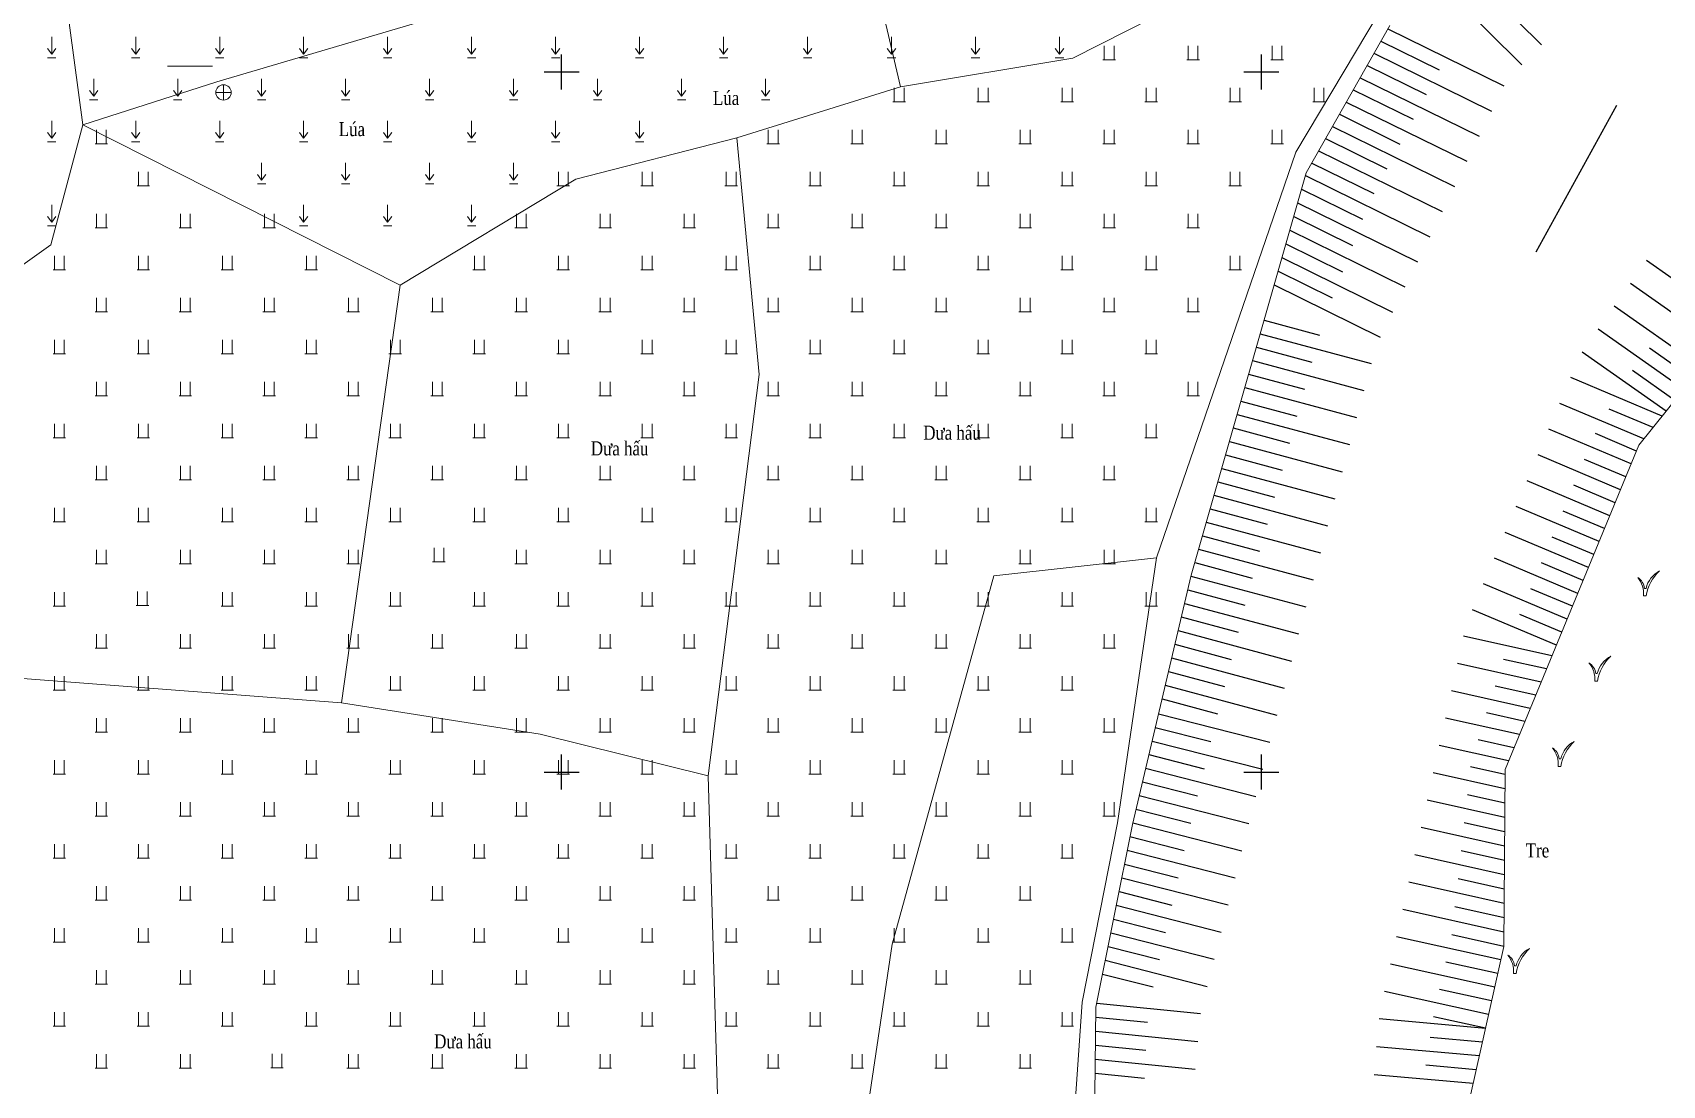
# Model space of a CAD drawing. Header units: metres. Extents: x 585499 to 586851, y 1565849 to 1566901.
# Drawn here: x 586262.2 to 586378.6, y 1566277.6 to 1566352.8 of the extents above; entities that cross this region are included whole.
import ezdxf

# ---------------------------------------------------------------- set-up
doc = ezdxf.new("R2010")
doc.units = ezdxf.units.M
for name, color, linetype, lineweight in [('59', 7, 'Continuous', 0), ('Coso', 7, 'Continuous', 0), ('duong bo', 97, 'Continuous', 0), ('Ghi chu', 2, 'Continuous', 5), ('ten', 90, 'Continuous', 0), ('text', 7, 'Continuous', 0), ('ThucVat', 90, 'Continuous', 0), ('thuy van', 111, 'Continuous', 0)]:
    doc.layers.add(name, color=color, linetype=linetype, lineweight=lineweight)
doc.layers.add('K_HUNG', color=7, linetype='Continuous')
doc.layers.add('taluy', color=15, linetype='Continuous')
doc.styles.add('ghi chu', font='times.ttf', dxfattribs={"height": 1})
doc.styles.get("Standard").update_dxf_attribs({"font": 'simplex.shx'})
doc.dimstyles.get("Standard").update_dxf_attribs({"dimtxt": 0.18, "dimasz": 0.18, "dimexe": 0.18, "dimexo": 0.0625, "dimgap": 0.09, "dimtad": 0, "dimtih": 1, "dimtoh": 1, "dimdec": 4, "dimzin": 0, "dimdsep": 46, "dimtxsty": 'Standard', "dimcen": 0.09, "dimadec": 0, "dimazin": 0, "dimtfac": 1, "dimtdec": 4, "dimtofl": 0, "dimtmove": 0, "dimatfit": 3, "dimfxl": 1, "dimtolj": 1, "dimtzin": 0, "dimarcsym": 0})

# ---------------------------------------------------------------- blocks, each defined once
blk = doc.blocks.new('fdsa')
at = {"layer": 'ThucVat', "color": 8}
for p, q in [((586981.4263575979, 1565459.991382506), (586981.4263575979, 1565458.991382506)), ((586982.1263575979, 1565459.991382506), (586982.1263575979, 1565458.991382506))]:
    blk.add_line(p, q, dxfattribs=at)
blk.add_lwpolyline([(586981.326357598, 1565458.991382506), (586982.2263575979, 1565458.991382506)], dxfattribs=at)
blk = doc.blocks.new('aa')
at = {"layer": 'ThucVat', "color": 8}
for p, q in [((586849.3487158166, 1565409.619042327), (586849.3487158166, 1565410.869042327)), ((586849.3487158166, 1565409.619042327), (586849.0487158166, 1565410.019042327)), ((586849.3487158166, 1565409.619042327), (586849.6487158167, 1565410.019042327)), ((586849.0487158166, 1565409.369042327), (586849.6487158167, 1565409.369042327))]:
    blk.add_line(p, q, dxfattribs=at)
blk = doc.blocks.new('tre')
at = {"layer": 'Ghi chu', "color": 8}
blk.add_line((-0.4581687784585995, 2.170811738060081), (-0.02678256049287597, 2.173418245450137), dxfattribs=at)
at = {"layer": 'Ghi chu'}
blk.add_line((-0.7800000388195087, -3.094524458902015e-07), (-1.726021991999005e-09, -2.533511178626213e-10), dxfattribs=at)
at = {"layer": 'Ghi chu', "color": 8}
for centre, major_axis, ratio, start_param, end_param in [((-4.772513657949531, 1.608162517962853), (3.076535866745311, 3.076535866745311), 0.9999999999999022, 5.627468846478097, 6.498727628251489), ((-7.851839350856864, 0.6854456025702689), (-5.023979863572765, 5.023979863572765), 0.9999999999999891, 3.830366531754255, 4.628631629884755), ((7.569916903618463, 0.306761078211764), (-5.531466882671172, 5.531466882671173), 0.99999999999999, -0.2845391463814027, 0.5444522491529895), ((12.58891754404962, -2.098507465559521), (-9.024538174164114, 9.024538174164114), 0.9999999999999865, -0.02725136566702524, 0.6202220842804578)]:
    blk.add_ellipse(centre, major_axis=major_axis, ratio=ratio, start_param=start_param, end_param=end_param, dxfattribs=at)
blk = doc.blocks.new('06')
at = {"layer": '59', "color": 6, "linetype": 'Continuous'}
for p, q in [((-1.57, -1.55), (1.54, 1.56)), ((1.55, -1.56), (-1.56, 1.55))]:
    blk.add_line(p, q, dxfattribs=at)
blk.add_circle((-0.0080000001192093, 0), 2.2, dxfattribs=at)

msp = doc.modelspace()

# ---------------------------------------------------------------- linework, layer by layer
at = {"layer": 'duong bo', "color": 8, "elevation": 14.25}
for points in [[(586253.0941228826, 1566360.801430438), (586263.9438022298, 1566360.104855064), (586277.2961358698, 1566362.110754), (586296.3960433039, 1566366.769355136), (586306.1947373057, 1566369.028699137), (586309.0977473258, 1566359.261498798), (586321.0005802198, 1566362.704875925), (586324.219, 1566348.944)], [(586265.809, 1566346.223), (586263.9438022298, 1566360.104855064)], [(586265.809, 1566346.223), (586275.3719585612, 1566349.301204467), (586309.0977473258, 1566359.261498798)], [(586348.1522036904, 1566356.88519574), (586336.5249544709, 1566350.992838906), (586324.219, 1566348.944)], [(586323.15, 1566223.445), (586327.7300000001, 1566230.335), (586335.02, 1566252.295), (586337.184, 1566283.559), (586339.731, 1566296.373), (586342.5120000001, 1566315.295), (586352.4500000001, 1566344.273), (586358.4222435034, 1566354.242148934)], [(586324.219, 1566348.944), (586312.533, 1566345.306), (586301.02759629, 1566342.338174947), (586288.462, 1566334.767), (586265.809, 1566346.223), (586263.5000718996, 1566337.659258756), (586250.3867375035, 1566328.306204533), (586228.183097491, 1566329.879970581), (586214.0918831516, 1566330.358119704), (586212.8601861595, 1566323.177123646), (586212.7451657242, 1566309.8832504), (586202.7052408179, 1566309.314825152), (586190.087705313, 1566311.650795326), (586177.4861404618, 1566313.498699785), (586105.3166926311, 1566318.896222219), (586074.3113892872, 1566326.389889562)], [(586312.533, 1566345.306), (586314.1270000001, 1566328.385), (586310.4731696232, 1566299.728622905), (586298.476427171, 1566302.695886467), (586284.2896533251, 1566304.944557296), (586288.462, 1566334.767)], [(586311.702, 1566257.394), (586320.1172655834, 1566264.206557319), (586323.616562693, 1566287.714602654), (586330.8923905353, 1566314.006202384), (586342.5120000001, 1566315.295)], [(586284.2896533251, 1566304.944557296), (586247.7462702203, 1566307.716060462), (586236.3977670765, 1566308.311051553), (586220.8565020083, 1566307.013229798), (586212.7451657242, 1566309.8832504)], [(586310.4731696232, 1566299.728622905), (586311.702, 1566257.394)]]:
    msp.add_lwpolyline(points, dxfattribs=at)
at = {"layer": 'K_HUNG', "color": 8}
for p, q in [((586300, 1566348.75), (586300, 1566351.25)), ((586350, 1566348.75), (586350, 1566351.25)), ((586298.75, 1566350), (586301.25, 1566350)), ((586348.75, 1566350), (586351.25, 1566350)), ((586300, 1566298.75), (586300, 1566301.25)), ((586350, 1566298.75), (586350, 1566301.25)), ((586298.75, 1566300), (586301.25, 1566300)), ((586348.75, 1566300), (586351.25, 1566300))]:
    msp.add_line(p, q, dxfattribs=at)
at = {"layer": 'taluy', "color": 8}
for p, q in [((586363.9060863663, 1566357.993192923), (586370.0140577136, 1566351.932811527)), ((586362.4822260446, 1566356.588529411), (586368.6053862446, 1566350.513077505)), ((586359.0323294625, 1566353.08054389), (586367.3184230027, 1566349.006597972)), ((586358.5381476745, 1566352.209184145), (586362.7076767015, 1566350.159190904)), ((586357.5497840986, 1566350.466464656), (586361.7722776391, 1566348.390430849)), ((586358.0439658866, 1566351.337824401), (586366.435988454, 1566347.211797352)), ((586357.0556023106, 1566349.595104912), (586365.5535539053, 1566345.416996731)), ((586356.5614205226, 1566348.723745167), (586360.8368785768, 1566346.621670794)), ((586355.5730569467, 1566346.981025679), (586359.9014795145, 1566344.85291074)), ((586356.0672387347, 1566347.852385423), (586364.6711193565, 1566343.622196111)), ((586355.0788751588, 1566346.109665934), (586363.7886848078, 1566341.82739549)), ((586354.5846933709, 1566345.23830619), (586358.9660804522, 1566343.084150685)), ((586353.5963297948, 1566343.495586701), (586358.0306813898, 1566341.31539063)), ((586354.0905115828, 1566344.366946445), (586362.9062502591, 1566340.03259487)), ((586353.1442438558, 1566342.603530085), (586362.0238157104, 1566338.237794249)), ((586352.8648537436, 1566341.626565731), (586357.2237260898, 1566339.483479835)), ((586352.5854636314, 1566340.649601378), (586361.1413811618, 1566336.442993629)), ((586352.3060735192, 1566339.672637024), (586356.5031187033, 1566337.609115171)), ((586351.7472932948, 1566337.718708317), (586355.7825113167, 1566335.734750507)), ((586352.026683407, 1566338.69567267), (586360.258946613, 1566334.648193008)), ((586351.4679031826, 1566336.741743963), (586359.3765120642, 1566332.853392388)), ((586383.941464044, 1566332.012188521), (586377.5133785711, 1566336.537505051)), ((586351.1885130703, 1566335.764779609), (586355.0619039302, 1566333.860385844)), ((586350.9091229581, 1566334.787815255), (586358.4940775156, 1566331.058591767)), ((586382.6856579348, 1566330.450367515), (586376.362077797, 1566334.902113194)), ((586381.4298518255, 1566328.888546509), (586375.2107770228, 1566333.266721337)), ((586350.1881221436, 1566332.266637648), (586354.1443667269, 1566331.20493948)), ((586349.9131299892, 1566331.305051963), (586357.8414214242, 1566329.177414928)), ((586380.1740457162, 1566327.326725502), (586374.0594762486, 1566331.631329479)), ((586349.6381378347, 1566330.343466277), (586353.6101846865, 1566329.277527411)), ((586378.9182396069, 1566325.764904496), (586372.9081754744, 1566329.995937622)), ((586380.8019487709, 1566328.107636005), (586377.7185377033, 1566330.278330707)), ((586349.0881535256, 1566328.420294907), (586353.0760026459, 1566327.350115342)), ((586349.3631456802, 1566329.381880592), (586357.3230416521, 1566327.245762161)), ((586379.5461426616, 1566326.545814999), (586376.5149842615, 1566328.679724275)), ((586348.8131613712, 1566327.458709222), (586356.8046618801, 1566325.314109394)), ((586378.6340767968, 1566325.411496878), (586372.0957957834, 1566328.17252837)), ((586348.5381692167, 1566326.497123537), (586352.5418206054, 1566325.422703274)), ((586377.3309209148, 1566323.790787904), (586371.3177507179, 1566326.330071891)), ((586348.2631770622, 1566325.535537851), (586356.2862821082, 1566323.382456627)), ((586377.9824988558, 1566324.601142391), (586374.8446360533, 1566325.926221261)), ((586347.9881849077, 1566324.573952166), (586352.0076385649, 1566323.495291205)), ((586376.4198739539, 1566322.004496405), (586370.5397056524, 1566324.487615413)), ((586376.8016755434, 1566322.928773955), (586373.8652018643, 1566324.168808804)), ((586347.4382005987, 1566322.650780796), (586351.4734565244, 1566321.567879136)), ((586347.7131927531, 1566323.612366481), (586355.7679023361, 1566321.45080386)), ((586375.6562707751, 1566320.155941304), (586369.7616605868, 1566322.645158934)), ((586347.1632084441, 1566321.68919511), (586355.2495225641, 1566319.519151093)), ((586376.0380723645, 1566321.080218855), (586373.094377742, 1566322.323303014)), ((586346.8882162896, 1566320.727609425), (586350.9392744838, 1566319.640467068)), ((586374.8926675962, 1566318.307386204), (586368.9836155212, 1566320.802702455)), ((586375.2744691856, 1566319.231663754), (586372.3235536199, 1566320.477797224)), ((586346.6132241351, 1566319.76602374), (586354.7311427922, 1566317.587498327)), ((586346.0632398261, 1566317.84285237), (586354.2127630201, 1566315.65584556)), ((586346.3382319807, 1566318.804438055), (586350.4050924433, 1566317.713054999)), ((586374.1290644173, 1566316.458831103), (586368.2055704558, 1566318.960245976)), ((586374.5108660068, 1566317.383108654), (586371.5527294977, 1566318.632291435)), ((586345.7882476717, 1566316.881266685), (586349.8709104029, 1566315.78564293)), ((586373.3654612384, 1566314.610276002), (586367.4275253902, 1566317.117789498)), ((586373.7472628278, 1566315.534553553), (586370.7819053754, 1566316.786785645)), ((586345.5132555171, 1566315.919680999), (586353.6943832481, 1566313.724192793)), ((586345.2382633627, 1566314.958095314), (586349.3367283624, 1566313.858230862)), ((586372.6018580596, 1566312.761720902), (586366.6494803246, 1566315.275333019)), ((586372.983659649, 1566313.685998452), (586370.0110812532, 1566314.941279855)), ((586344.9663542145, 1566313.995682273), (586353.1760034761, 1566311.792540026)), ((586371.8382548807, 1566310.913165801), (586365.8714352591, 1566313.43287654)), ((586344.5069045797, 1566312.048215009), (586352.657623704, 1566309.860887259)), ((586344.736629397, 1566313.021948641), (586348.8267214936, 1566311.924331142)), ((586372.2200564703, 1566311.837443352), (586369.240257131, 1566313.095774066)), ((586344.2771797624, 1566311.074481377), (586348.3378067903, 1566309.984771126)), ((586371.0746517018, 1566309.064610701), (586365.0933901935, 1566311.590420061)), ((586371.4564532912, 1566309.988888251), (586368.4694330087, 1566311.250268276)), ((586344.0474549449, 1566310.100747745), (586352.1392439321, 1566307.929234492)), ((586370.7585217457, 1566308.299313149), (586364.4480108933, 1566309.70555269)), ((586343.8177301277, 1566309.127014113), (586347.8488920869, 1566308.04521111)), ((586343.5880053103, 1566308.153280481), (586351.6208641601, 1566305.997581725)), ((586369.9834423619, 1566306.422976083), (586364.0129978688, 1566307.753434951)), ((586370.3709820538, 1566307.361144616), (586367.3007432173, 1566308.045319218)), ((586343.1285556756, 1566306.205813217), (586351.102484388, 1566304.065928958)), ((586343.358280493, 1566307.179546849), (586347.3599773835, 1566306.105651095)), ((586342.8988308582, 1566305.232079585), (586346.8710626801, 1566304.16609108)), ((586369.2083629781, 1566304.546639017), (586363.5779848443, 1566305.801317211)), ((586369.59590267, 1566305.48480755), (586366.6956970133, 1566306.131091815)), ((586342.646505126, 1566304.162547549), (586350.5920872058, 1566302.132185254)), ((586368.8208232862, 1566303.608470484), (586366.0906508091, 1566304.216864413)), ((586342.4168478578, 1566303.189100236), (586346.3806783475, 1566302.17620881)), ((586368.4332835943, 1566302.670301951), (586363.1429718198, 1566303.849199472)), ((586342.1871905895, 1566302.215652924), (586350.0969304686, 1566300.194449513)), ((586367.6582042105, 1566300.793964885), (586362.7079587952, 1566301.897081733)), ((586368.0457439022, 1566301.732133418), (586365.4856046049, 1566302.30263701)), ((586341.9575333211, 1566301.242205612), (586345.9034427106, 1566300.233893627)), ((586367.402670114, 1566299.826380114), (586364.9465611984, 1566300.373701488)), ((586341.4982187845, 1566299.295310988), (586345.4262070736, 1566298.291578444)), ((586341.7278760528, 1566300.2687583), (586349.6017737314, 1566298.256713771)), ((586367.3959487078, 1566298.803349714), (586362.2729457708, 1566299.944963993)), ((586341.2685615162, 1566298.321863675), (586349.1066169942, 1566296.318978029)), ((586367.3892273018, 1566297.780319314), (586364.7223332801, 1566298.374612219)), ((586341.0389042478, 1566297.348416363), (586344.9489714367, 1566296.34926326)), ((586367.3825058957, 1566296.757288914), (586361.8379327463, 1566297.992846254)), ((586340.8092469795, 1566296.374969051), (586348.611460257, 1566294.381242287)), ((586367.3690630835, 1566294.711228115), (586361.4029197218, 1566296.040728514)), ((586367.3757844896, 1566295.734258514), (586364.4981053618, 1566296.375522949)), ((586340.6093325979, 1566295.393921435), (586344.4866072431, 1566294.403147925)), ((586340.2181849221, 1566293.429607895), (586344.0434550366, 1566292.452123284)), ((586340.4137587601, 1566294.411764665), (586348.1163035198, 1566292.443506545)), ((586367.3556202713, 1566292.665167315), (586360.9679066973, 1566294.088610775)), ((586367.3623416774, 1566293.688197715), (586364.2738774435, 1566294.376433679)), ((586340.0226110842, 1566292.447451125), (586347.6211467825, 1566290.505770803)), ((586367.3488988653, 1566291.642136915), (586364.0496495252, 1566292.37734441)), ((586339.8270372463, 1566291.465294355), (586343.6003028301, 1566290.501098644)), ((586367.3421774592, 1566290.619106515), (586360.5328936728, 1566292.136493035)), ((586339.6314634084, 1566290.483137585), (586347.1259900454, 1566288.568035061)), ((586367.3287346469, 1566288.573045715), (586360.0978806483, 1566290.184375296)), ((586367.335456053, 1566289.596076115), (586363.8254216068, 1566290.378255141)), ((586339.4358895704, 1566289.500980815), (586343.1571506236, 1566288.550074003)), ((586339.2403157324, 1566288.518824045), (586346.6308333081, 1566286.630299319)), ((586367.1034976253, 1566286.574181315), (586359.6628676238, 1566288.232257557)), ((586367.3220132409, 1566287.550015315), (586363.6011936885, 1566288.379165871)), ((586338.8491680565, 1566286.554510505), (586346.1356765709, 1566284.692563577)), ((586339.0447418945, 1566287.536667275), (586342.713998417, 1566286.599049361)), ((586366.8845639628, 1566285.598440473), (586363.1649625371, 1566286.42731958)), ((586338.6535942185, 1566285.572353735), (586342.2708462104, 1566284.648024721)), ((586366.6656303004, 1566284.62269963), (586359.2278545992, 1566286.280139817)), ((586366.2277629755, 1566282.671217946), (586358.7928415748, 1566284.328022078)), ((586366.446696638, 1566283.646958788), (586362.7285223625, 1566284.475519868)), ((586338.24074875, 1566283.49907555), (586345.6570786219, 1566282.751895069)), ((586338.1716410818, 1566282.500975742), (586341.8642396459, 1566282.128953783)), ((586366.0077027035, 1566281.690456043), (586358.4116083218, 1566282.367551715)), ((586366.0088293132, 1566281.695477103), (586362.292082188, 1566282.523720156)), ((586338.1595332274, 1566281.497133317), (586345.4565977979, 1566280.761968578)), ((586365.786853289, 1566280.7061771), (586362.0548382938, 1566281.038839002)), ((586338.1353175188, 1566279.489448466), (586345.2561169739, 1566278.772042087)), ((586338.1474253731, 1566280.493290892), (586341.7518913795, 1566280.130148112)), ((586365.5660038744, 1566279.721898158), (586358.2340382754, 1566280.375450092)), ((586338.1232096645, 1566278.485606041), (586341.6395431133, 1566278.131342441)), ((586365.1243050453, 1566277.753340272), (586358.0564682292, 1566278.383348468)), ((586365.3451544598, 1566278.737619215), (586361.7452038561, 1566279.058509247))]:
    msp.add_line(p, q, dxfattribs=at)
at = {"layer": 'ten', "color": 8, "ltscale": 0.5}
msp.add_line((586271.8357361503, 1566350.40888419), (586275.0569438136, 1566350.40888419), dxfattribs=at)
at = {"layer": 'thuy van', "color": 8, "elevation": 14.25}
for points in [[(586339.9260000001, 1566177.169), (586361.5510000001, 1566229.377), (586362.775, 1566248.145), (586362.3350000001, 1566265.322), (586367.322, 1566287.548), (586367.405, 1566300.181), (586376.974806988, 1566323.347896117), (586394.1421468646, 1566344.698574252), (586400.263, 1566350.678), (586423.274, 1566370.478)], [(586330.586, 1566201.463), (586330.04, 1566210.599), (586328.8110000001, 1566217.197), (586328.6980000001, 1566228.042), (586336.582, 1566247.534), (586337.929, 1566262.384), (586338.18, 1566283.194), (586340.78, 1566296.251), (586344.9820000001, 1566314.062), (586353.199, 1566342.795), (586359.167, 1566353.318)]]:
    msp.add_lwpolyline(points, dxfattribs=at)

# ---------------------------------------------------------------- block references
at = {"layer": 'Coso', "color": 8, "linetype": 'Continuous', "xscale": 0.2499999999548433, "yscale": 0.2499999999548433, "zscale": 0.2499999999548433, "rotation": 135.370705478365}
msp.add_blockref('06', (586275.84723227, 1566348.541988562, 12.73), dxfattribs=at)
at = {"layer": 'ThucVat', "color": 8}
for name, p in [('aa', (-585.7742721281247, 941.6541792920325)), ('aa', (-579.7742721281247, 941.6541792920325)), ('aa', (-573.7742721281247, 941.6541792920325)), ('aa', (-567.7742721281247, 941.6541792920325)), ('aa', (-561.7742721281247, 941.6541792920325)), ('aa', (-555.7742721281247, 941.6541792920325)), ('aa', (-549.7742721281247, 941.6541792920325)), ('aa', (-543.7742721281247, 941.6541792920325)), ('aa', (-537.7742721281247, 941.6541792920325)), ('aa', (-531.7742721281247, 941.6541792920325)), ('aa', (-525.7742721281247, 941.6541792920325)), ('aa', (-519.7742721281247, 941.6541792920325)), ('aa', (-513.7742721281247, 941.6541792920325)), ('fdsa', (-642.6564918957883, 891.8671861058101)), ('fdsa', (-636.6564918957883, 891.8671861058101)), ('fdsa', (-630.6564918957883, 891.8671861058101)), ('aa', (-582.7742721281247, 938.6541792920325)), ('aa', (-576.7742721281247, 938.6541792920325)), ('aa', (-570.7742721281247, 938.6541792920325)), ('aa', (-564.7742721281247, 938.6541792920325)), ('aa', (-558.7742721281247, 938.6541792920325)), ('aa', (-552.7742721281247, 938.6541792920325)), ('aa', (-546.7742721281247, 938.6541792920325)), ('aa', (-540.7742721281247, 938.6541792920325)), ('aa', (-534.7742721281247, 938.6541792920325)), ('fdsa', (-657.6564918957883, 888.8671861058101)), ('fdsa', (-651.6564918957883, 888.8671861058101)), ('fdsa', (-645.6564918957883, 888.8671861058101)), ('fdsa', (-639.6564918957883, 888.8671861058101)), ('fdsa', (-633.6564918957883, 888.8671861058101)), ('fdsa', (-627.6564918957883, 888.8671861058101)), ('aa', (-585.7742721281247, 935.6541792920325)), ('fdsa', (-714.6564918957883, 885.8671861058101)), ('aa', (-579.7742721281247, 935.6541792920325)), ('aa', (-573.7742721281247, 935.6541792920325)), ('aa', (-567.7742721281247, 935.6541792920325)), ('aa', (-561.7742721281247, 935.6541792920325)), ('aa', (-555.7742721281247, 935.6541792920325)), ('aa', (-549.7742721281247, 935.6541792920325)), ('aa', (-543.7742721281247, 935.6541792920325)), ('fdsa', (-666.6564918957883, 885.8671861058101)), ('fdsa', (-660.6564918957883, 885.8671861058101)), ('fdsa', (-654.6564918957883, 885.8671861058101)), ('fdsa', (-648.6564918957883, 885.8671861058101)), ('fdsa', (-642.6564918957883, 885.8671861058101)), ('fdsa', (-636.6564918957883, 885.8671861058101)), ('fdsa', (-630.6564918957883, 885.8671861058101)), ('aa', (-570.7742721281247, 932.6541792920325)), ('aa', (-564.7742721281247, 932.6541792920325)), ('aa', (-558.7742721281247, 932.6541792920325)), ('aa', (-552.7742721281247, 932.6541792920325)), ('fdsa', (-711.6564918957883, 882.8671861058101)), ('fdsa', (-681.6564918957883, 882.8671861058101)), ('fdsa', (-675.6564918957883, 882.8671861058101)), ('fdsa', (-669.6564918957883, 882.8671861058101)), ('fdsa', (-663.6564918957883, 882.8671861058101)), ('fdsa', (-657.6564918957883, 882.8671861058101)), ('fdsa', (-651.6564918957883, 882.8671861058101)), ('fdsa', (-645.6564918957883, 882.8671861058101)), ('fdsa', (-639.6564918957883, 882.8671861058101)), ('fdsa', (-633.6564918957883, 882.8671861058101)), ('aa', (-585.7742721281247, 929.6541792920325)), ('aa', (-567.7742721281247, 929.6541792920325)), ('aa', (-561.7742721281247, 929.6541792920325)), ('aa', (-555.7742721281247, 929.6541792920325)), ('fdsa', (-714.6564918957883, 879.8671861058101)), ('fdsa', (-708.6564918957883, 879.8671861058101)), ('fdsa', (-702.6564918957883, 879.8671861058101)), ('fdsa', (-684.6564918957883, 879.8671861058101)), ('fdsa', (-678.6564918957883, 879.8671861058101)), ('fdsa', (-672.6564918957883, 879.8671861058101)), ('fdsa', (-666.6564918957883, 879.8671861058101)), ('fdsa', (-660.6564918957883, 879.8671861058101)), ('fdsa', (-654.6564918957883, 879.8671861058101)), ('fdsa', (-648.6564918957883, 879.8671861058101)), ('fdsa', (-642.6564918957883, 879.8671861058101)), ('fdsa', (-636.6564918957883, 879.8671861058101)), ('fdsa', (-717.6564918957883, 876.8671861058101)), ('fdsa', (-711.6564918957883, 876.8671861058101)), ('fdsa', (-705.6564918957883, 876.8671861058101)), ('fdsa', (-699.6564918957883, 876.8671861058101)), ('fdsa', (-687.6564918957883, 876.8671861058101)), ('fdsa', (-681.6564918957883, 876.8671861058101)), ('fdsa', (-675.6564918957883, 876.8671861058101)), ('fdsa', (-669.6564918957883, 876.8671861058101)), ('fdsa', (-663.6564918957883, 876.8671861058101)), ('fdsa', (-657.6564918957883, 876.8671861058101)), ('fdsa', (-651.6564918957883, 876.8671861058101)), ('fdsa', (-645.6564918957883, 876.8671861058101)), ('fdsa', (-639.6564918957883, 876.8671861058101)), ('fdsa', (-633.6564918957883, 876.8671861058101)), ('fdsa', (-714.6564918957883, 873.8671861058101)), ('fdsa', (-708.6564918957883, 873.8671861058101)), ('fdsa', (-702.6564918957883, 873.8671861058101)), ('fdsa', (-696.6564918957883, 873.8671861058101)), ('fdsa', (-690.6564918957883, 873.8671861058101)), ('fdsa', (-684.6564918957883, 873.8671861058101)), ('fdsa', (-678.6564918957883, 873.8671861058101)), ('fdsa', (-672.6564918957883, 873.8671861058101)), ('fdsa', (-666.6564918957883, 873.8671861058101)), ('fdsa', (-660.6564918957883, 873.8671861058101)), ('fdsa', (-654.6564918957883, 873.8671861058101)), ('fdsa', (-648.6564918957883, 873.8671861058101)), ('fdsa', (-642.6564918957883, 873.8671861058101)), ('fdsa', (-636.6564918957883, 873.8671861058101)), ('fdsa', (-717.6564918957883, 870.8671861058101)), ('fdsa', (-711.6564918957883, 870.8671861058101)), ('fdsa', (-705.6564918957883, 870.8671861058101)), ('fdsa', (-699.6564918957883, 870.8671861058101)), ('fdsa', (-693.6564918957883, 870.8671861058101)), ('fdsa', (-687.6564918957883, 870.8671861058101)), ('fdsa', (-681.6564918957883, 870.8671861058101)), ('fdsa', (-675.6564918957883, 870.8671861058101)), ('fdsa', (-669.6564918957883, 870.8671861058101)), ('fdsa', (-663.6564918957883, 870.8671861058101)), ('fdsa', (-657.6564918957883, 870.8671861058101)), ('fdsa', (-651.6564918957883, 870.8671861058101)), ('fdsa', (-645.6564918957883, 870.8671861058101)), ('fdsa', (-639.6564918957883, 870.8671861058101)), ('fdsa', (-714.6564918957883, 867.8671861058101)), ('fdsa', (-708.6564918957883, 867.8671861058101)), ('fdsa', (-702.6564918957883, 867.8671861058101)), ('fdsa', (-696.6564918957883, 867.8671861058101)), ('fdsa', (-690.6564918957883, 867.8671861058101)), ('fdsa', (-684.6564918957883, 867.8671861058101)), ('fdsa', (-678.6564918957883, 867.8671861058101)), ('fdsa', (-672.6564918957883, 867.8671861058101)), ('fdsa', (-666.6564918957883, 867.8671861058101)), ('fdsa', (-660.6564918957883, 867.8671861058101)), ('fdsa', (-654.6564918957883, 867.8671861058101)), ('fdsa', (-648.6564918957883, 867.8671861058101)), ('fdsa', (-642.6564918957883, 867.8671861058101)), ('fdsa', (-636.6564918957883, 867.8671861058101)), ('fdsa', (-717.6564918957883, 864.8671861058101)), ('fdsa', (-711.6564918957883, 864.8671861058101)), ('fdsa', (-705.6564918957883, 864.8671861058101)), ('fdsa', (-699.6564918957883, 864.8671861058101)), ('fdsa', (-693.6564918957883, 864.8671861058101)), ('fdsa', (-687.6564918957883, 864.8671861058101)), ('fdsa', (-681.6564918957883, 864.8671861058101)), ('fdsa', (-675.6564918957883, 864.8671861058101)), ('fdsa', (-669.6564918957883, 864.8671861058101)), ('fdsa', (-663.6564918957883, 864.8671861058101)), ('fdsa', (-657.6564918957883, 864.8671861058101)), ('fdsa', (-651.6564918957883, 864.8671861058101)), ('fdsa', (-645.6564918957883, 864.8671861058101)), ('fdsa', (-639.6564918957883, 864.8671861058101)), ('fdsa', (-714.6564918957883, 861.8671861058101)), ('fdsa', (-708.6564918957883, 861.8671861058101)), ('fdsa', (-702.6564918957883, 861.8671861058101)), ('fdsa', (-696.6564918957883, 861.8671861058101)), ('fdsa', (-690.6564918957883, 861.8671861058101)), ('fdsa', (-684.6564918957883, 861.8671861058101)), ('fdsa', (-678.6564918957883, 861.8671861058101)), ('fdsa', (-672.6564918957883, 861.8671861058101)), ('fdsa', (-666.6564918957883, 861.8671861058101)), ('fdsa', (-660.6564918957883, 861.8671861058101)), ('fdsa', (-654.6564918957883, 861.8671861058101)), ('fdsa', (-648.6564918957883, 861.8671861058101)), ('fdsa', (-642.6564918957883, 861.8671861058101)), ('fdsa', (-717.6564918957883, 858.8671861058101)), ('fdsa', (-711.6564918957883, 858.8671861058101)), ('fdsa', (-705.6564918957883, 858.8671861058101)), ('fdsa', (-699.6564918957883, 858.8671861058101)), ('fdsa', (-693.6564918957883, 858.8671861058101)), ('fdsa', (-687.6564918957883, 858.8671861058101)), ('fdsa', (-681.6564918957883, 858.8671861058101)), ('fdsa', (-675.6564918957883, 858.8671861058101)), ('fdsa', (-669.6564918957883, 858.8671861058101)), ('fdsa', (-663.6564918957883, 858.8671861058101)), ('fdsa', (-657.6564918957883, 858.8671861058101)), ('fdsa', (-651.6564918957883, 858.8671861058101)), ('fdsa', (-645.6564918957883, 858.8671861058101)), ('fdsa', (-639.6564918957883, 858.8671861058101)), ('fdsa', (-714.6564918957883, 855.8671861058101)), ('fdsa', (-708.6564918957883, 855.8671861058101)), ('fdsa', (-702.6564918957883, 855.8671861058101)), ('fdsa', (-696.6564918957883, 855.8671861058101)), ('fdsa', (-690.5359348541824, 856.0240452683065)), ('fdsa', (-684.6564918957883, 855.8671861058101)), ('fdsa', (-678.6564918957883, 855.8671861058101)), ('fdsa', (-672.6564918957883, 855.8671861058101)), ('fdsa', (-666.6564918957883, 855.8671861058101)), ('fdsa', (-660.6564918957883, 855.8671861058101)), ('fdsa', (-654.6564918957883, 855.8671861058101)), ('fdsa', (-648.6564918957883, 855.8671861058101)), ('fdsa', (-642.6564918957883, 855.8671861058101)), ('fdsa', (-717.6564918957883, 852.8671861058101)), ('fdsa', (-711.7204060220392, 852.9079100859817)), ('fdsa', (-705.6564918957883, 852.8671861058101)), ('fdsa', (-699.6564918957883, 852.8671861058101)), ('fdsa', (-693.6564918957883, 852.8671861058101)), ('fdsa', (-687.6564918957883, 852.8671861058101)), ('fdsa', (-681.6564918957883, 852.8671861058101)), ('fdsa', (-675.6564918957883, 852.8671861058101)), ('fdsa', (-669.6564918957883, 852.8671861058101)), ('fdsa', (-663.6564918957883, 852.8671861058101)), ('fdsa', (-657.6564918957883, 852.8671861058101)), ('fdsa', (-651.6564918957883, 852.8671861058101)), ('fdsa', (-645.6564918957883, 852.8671861058101)), ('fdsa', (-639.6564918957883, 852.8671861058101)), ('fdsa', (-714.6564918957883, 849.8671861058101)), ('fdsa', (-708.6564918957883, 849.8671861058101)), ('fdsa', (-702.6564918957883, 849.8671861058101)), ('fdsa', (-696.6564918957883, 849.8671861058101)), ('fdsa', (-690.6564918957883, 849.8671861058101)), ('fdsa', (-684.6564918957883, 849.8671861058101)), ('fdsa', (-678.6564918957883, 849.8671861058101)), ('fdsa', (-672.6564918957883, 849.8671861058101)), ('fdsa', (-666.6564918957883, 849.8671861058101)), ('fdsa', (-660.6564918957883, 849.8671861058101)), ('fdsa', (-654.6564918957883, 849.8671861058101)), ('fdsa', (-648.6564918957883, 849.8671861058101)), ('fdsa', (-642.6564918957883, 849.8671861058101)), ('fdsa', (-717.6564918957883, 846.8671861058101)), ('fdsa', (-711.6564918957883, 846.8671861058101)), ('fdsa', (-705.6564918957883, 846.8671861058101)), ('fdsa', (-699.6564918957883, 846.8671861058101)), ('fdsa', (-693.6564918957883, 846.8671861058101)), ('fdsa', (-687.6564918957883, 846.8671861058101)), ('fdsa', (-681.6564918957883, 846.8671861058101)), ('fdsa', (-675.6564918957883, 846.8671861058101)), ('fdsa', (-669.6564918957883, 846.8671861058101)), ('fdsa', (-663.6564918957883, 846.8671861058101)), ('fdsa', (-657.6564918957883, 846.8671861058101)), ('fdsa', (-651.6564918957883, 846.8671861058101)), ('fdsa', (-645.6564918957883, 846.8671861058101)), ('fdsa', (-714.6564918957883, 843.8671861058101)), ('fdsa', (-708.6564918957883, 843.8671861058101)), ('fdsa', (-702.6564918957883, 843.8671861058101)), ('fdsa', (-696.6564918957883, 843.8671861058101)), ('fdsa', (-690.6564918957883, 843.8671861058101)), ('fdsa', (-684.6564918957883, 843.8671861058101)), ('fdsa', (-678.6564918957883, 843.8671861058101)), ('fdsa', (-672.6564918957883, 843.8671861058101)), ('fdsa', (-666.6564918957883, 843.8671861058101)), ('fdsa', (-660.6564918957883, 843.8671861058101)), ('fdsa', (-654.6564918957883, 843.8671861058101)), ('fdsa', (-648.6564918957883, 843.8671861058101)), ('fdsa', (-642.6564918957883, 843.8671861058101)), ('fdsa', (-717.6564918957883, 840.8671861058101)), ('fdsa', (-711.6564918957883, 840.8671861058101)), ('fdsa', (-705.6564918957883, 840.8671861058101)), ('fdsa', (-699.6564918957883, 840.8671861058101)), ('fdsa', (-693.6564918957883, 840.8671861058101)), ('fdsa', (-687.6564918957883, 840.8671861058101)), ('fdsa', (-681.6564918957883, 840.8671861058101)), ('fdsa', (-675.6564918957883, 840.8671861058101)), ('fdsa', (-669.6564918957883, 840.8671861058101)), ('fdsa', (-663.6564918957883, 840.8671861058101)), ('fdsa', (-657.6564918957883, 840.8671861058101)), ('fdsa', (-651.6564918957883, 840.8671861058101)), ('fdsa', (-645.6564918957883, 840.8671861058101)), ('fdsa', (-714.6564918957883, 837.8671861058101)), ('fdsa', (-708.6564918957883, 837.8671861058101)), ('fdsa', (-702.6564918957883, 837.8671861058101)), ('fdsa', (-696.6564918957883, 837.8671861058101)), ('fdsa', (-690.6564918957883, 837.8671861058101)), ('fdsa', (-684.6564918957883, 837.8671861058101)), ('fdsa', (-678.6564918957883, 837.8671861058101)), ('fdsa', (-672.6564918957883, 837.8671861058101)), ('fdsa', (-666.6564918957883, 837.8671861058101)), ('fdsa', (-660.6564918957883, 837.8671861058101)), ('fdsa', (-654.6564918957883, 837.8671861058101)), ('fdsa', (-648.6564918957883, 837.8671861058101)), ('fdsa', (-642.6564918957883, 837.8671861058101)), ('fdsa', (-717.6564918957883, 834.8671861058101)), ('fdsa', (-711.6564918957883, 834.8671861058101)), ('fdsa', (-705.6564918957883, 834.8671861058101)), ('fdsa', (-699.6564918957883, 834.8671861058101)), ('fdsa', (-693.6564918957883, 834.8671861058101)), ('fdsa', (-687.6564918957883, 834.8671861058101)), ('fdsa', (-681.6564918957883, 834.8671861058101)), ('fdsa', (-675.6564918957883, 834.8671861058101)), ('fdsa', (-669.6564918957883, 834.8671861058101)), ('fdsa', (-663.6564918957883, 834.8671861058101)), ('fdsa', (-657.6564918957883, 834.8671861058101)), ('fdsa', (-651.6564918957883, 834.8671861058101)), ('fdsa', (-645.6564918957883, 834.8671861058101)), ('fdsa', (-714.6564918957883, 831.8671861058101)), ('fdsa', (-708.6564918957883, 831.8671861058101)), ('fdsa', (-702.6564918957883, 831.8671861058101)), ('fdsa', (-696.6564918957883, 831.8671861058101)), ('fdsa', (-690.6564918957883, 831.8671861058101)), ('fdsa', (-684.6564918957883, 831.8671861058101)), ('fdsa', (-678.6564918957883, 831.8671861058101)), ('fdsa', (-672.6564918957883, 831.8671861058101)), ('fdsa', (-666.6564918957883, 831.8671861058101)), ('fdsa', (-660.6564918957883, 831.8671861058101)), ('fdsa', (-654.6564918957883, 831.8671861058101)), ('fdsa', (-648.6564918957883, 831.8671861058101)), ('fdsa', (-717.6564918957883, 828.8671861058101)), ('fdsa', (-711.6564918957883, 828.8671861058101)), ('fdsa', (-705.6564918957883, 828.8671861058101)), ('fdsa', (-699.6564918957883, 828.8671861058101)), ('fdsa', (-693.6564918957883, 828.8671861058101)), ('fdsa', (-687.6564918957883, 828.8671861058101)), ('fdsa', (-681.6564918957883, 828.8671861058101)), ('fdsa', (-675.6564918957883, 828.8671861058101)), ('fdsa', (-669.6564918957883, 828.8671861058101)), ('fdsa', (-663.6564918957883, 828.8671861058101)), ('fdsa', (-657.6564918957883, 828.8671861058101)), ('fdsa', (-651.6564918957883, 828.8671861058101)), ('fdsa', (-645.6564918957883, 828.8671861058101)), ('fdsa', (-714.6564918957883, 825.8671861058101)), ('fdsa', (-708.6564918957883, 825.8671861058101)), ('fdsa', (-702.6564918957883, 825.8671861058101)), ('fdsa', (-696.6564918957883, 825.8671861058101)), ('fdsa', (-690.6564918957883, 825.8671861058101)), ('fdsa', (-684.6564918957883, 825.8671861058101)), ('fdsa', (-678.6564918957883, 825.8671861058101)), ('fdsa', (-672.6564918957883, 825.8671861058101)), ('fdsa', (-666.6564918957883, 825.8671861058101)), ('fdsa', (-660.6564918957883, 825.8671861058101)), ('fdsa', (-654.6564918957883, 825.8671861058101)), ('fdsa', (-648.6564918957883, 825.8671861058101)), ('fdsa', (-717.6564918957883, 822.8671861058101)), ('fdsa', (-711.6564918957883, 822.8671861058101)), ('fdsa', (-705.6564918957883, 822.8671861058101)), ('fdsa', (-699.6564918957883, 822.8671861058101)), ('fdsa', (-693.6564918957883, 822.8671861058101)), ('fdsa', (-687.6564918957883, 822.8671861058101)), ('fdsa', (-681.6564918957883, 822.8671861058101)), ('fdsa', (-675.6564918957883, 822.8671861058101)), ('fdsa', (-669.6564918957883, 822.8671861058101)), ('fdsa', (-663.6564918957883, 822.8671861058101)), ('fdsa', (-657.6564918957883, 822.8671861058101)), ('fdsa', (-651.6564918957883, 822.8671861058101)), ('fdsa', (-645.6564918957883, 822.8671861058101)), ('fdsa', (-714.6564918957883, 819.8671861058101)), ('fdsa', (-708.6564918957883, 819.8671861058101)), ('fdsa', (-702.1038683425868, 819.8702549058944)), ('fdsa', (-696.6564918957883, 819.8671861058101)), ('fdsa', (-690.6564918957883, 819.8671861058101)), ('fdsa', (-684.6564918957883, 819.8671861058101)), ('fdsa', (-678.6564918957883, 819.8671861058101)), ('fdsa', (-672.6564918957883, 819.8671861058101)), ('fdsa', (-666.6564918957883, 819.8671861058101)), ('fdsa', (-660.6564918957883, 819.8671861058101)), ('fdsa', (-654.6564918957883, 819.8671861058101)), ('fdsa', (-648.6564918957883, 819.8671861058101))]:
    msp.add_blockref(name, p, dxfattribs=at)
at = {"layer": 'ThucVat', "color": 8, "xscale": 0.25, "yscale": 0.25, "zscale": 0.25}
for p in [(586377.4889553908, 1566312.576330837), (586374.0071359908, 1566306.487800699), (586371.3957695253, 1566300.399274375), (586368.2041036573, 1566285.612844585)]:
    msp.add_blockref('tre', p, dxfattribs=at)

# ---------------------------------------------------------------- texts
at = {"layer": 'text', "color": 8, "style": 'ghi chu', "width": 0.8}
for s, p in [('Lúa', (586310.818099047, 1566347.64555988, 14.25)), ('Lúa', (586284.0833257891, 1566345.419265425, 14.25)), ('Dưa hấu', (586325.8453405211, 1566323.733631519, 14.25)), ('Dưa hấu', (586302.0952986982, 1566322.616950161, 14.25)), ('Tre', (586368.8866284664, 1566293.899878802, 14.25)), ('Dưa hấu', (586290.9017204591, 1566280.259873916, 14.25))]:
    msp.add_text(s, height=0.9999999999999998, dxfattribs=at).set_placement(p)

# ---------------------------------------------------------------- leaders
at = {"layer": 'thuy van', "color": 8}
msp.add_leader([(586369.6298505059, 1566337.155067859, 14.25), (586375.397971784, 1566347.634539508, 14.25)], dimstyle='Standard', dxfattribs=at)
msp.add_leader([(586369.6298505059, 1566337.155067859, 14.25), (586375.397971784, 1566347.634539508, 14.25)], dimstyle='Standard', dxfattribs=at)

doc.saveas('drawing.dxf')
